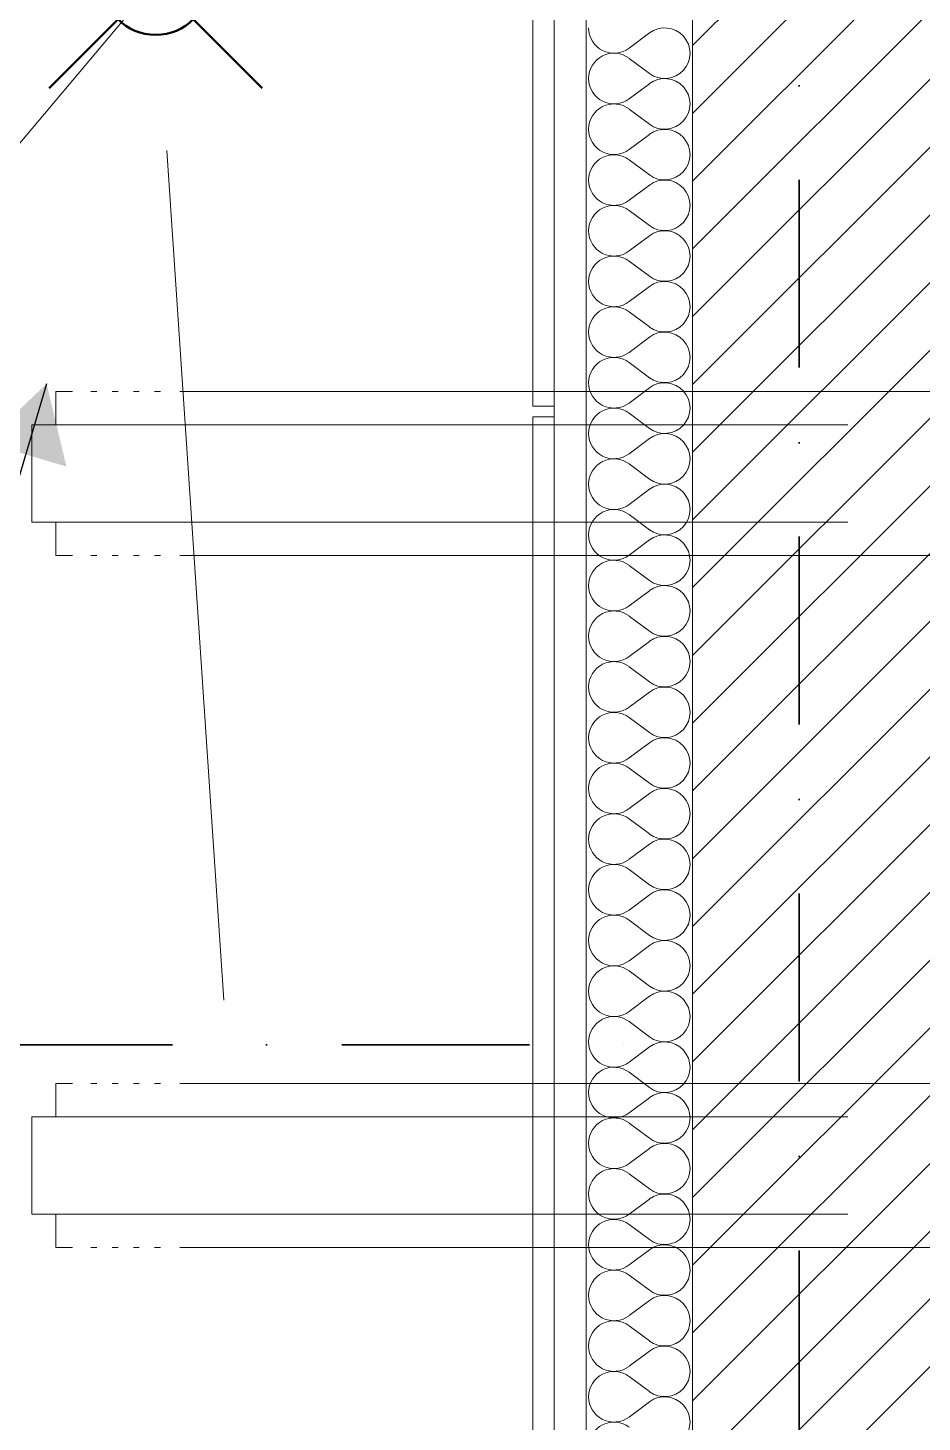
# Model space of a CAD drawing. Header units: millimetres. Extents: x 1322820 to 1391563, y 1051909 to 1098256.
# Drawn here: x 1346054 to 1346894, y 1081966 to 1083276 of the extents above; entities that cross this region are included whole.
import ezdxf
from ezdxf.enums import TextEntityAlignment as Align

# ---------------------------------------------------------------- set-up
doc = ezdxf.new("R2010")
doc.units = ezdxf.units.MM
doc.header["$MEASUREMENT"] = 0
for name, pattern in [('AStair_dashed', [1800, 800, -1000]), ('Dashed', [282.222223, 141.111112, -141.111112]), ('Dot & Dashed', [335.138881, 176.388884, -88.194442, 0, -70.555556])]:
    doc.linetypes.add(name, pattern=pattern)
doc.layers.get('0').update_dxf_attribs({"true_color": 0x787878})
for name, color, linetype, lineweight, true_color in [('arhitectura - adnotatii_Pen_No__1', 7, 'Continuous', 13, 0x787878), ('arhitectura - decoratii fatada_Pen_No__101', 7, 'Continuous', 13, 0x787878), ('arhitectura - desen 2D_Pen_No__2', 7, 'Continuous', 13, 0x787878), ('arhitectura - ghena_Pen_No__41', 7, 'Continuous', 50, 0x787878), ('instalatii - echipamente_Pen_No__2', 7, 'Continuous', 13, 0x787878), ('New_arhitectura - axe_Pen_No__201', 7, 'Continuous', 35, 0x787878), ('New_instalatii - echipamente_Pen_No__1', 7, 'Continuous', 13, 0x787878), ('New_rezistenta - pereti de rezistenta_Pen_No__1', 7, 'Continuous', 13, 0x787878), ('New_rezistenta - pereti de rezistenta_Pen_No__21', 7, 'Continuous', 20, 0x787878)]:
    doc.layers.add(name, color=color, linetype=linetype, lineweight=lineweight, true_color=true_color)
for name, color, linetype, true_color in [('arhitectura - decoratii fatada', 7, 'Continuous', 0x787878), ('arhitectura - ghena', 7, 'Continuous', 0x787878), ('instalatii - echipamente', 7, 'Continuous', 0x787878), ('New_arhitectura - axe', 7, 'Continuous', 0x787878), ('New_rezistenta - pereti de rezistenta', 7, 'Continuous', 0x787878)]:
    doc.layers.add(name, color=color, linetype=linetype, true_color=true_color)
doc.styles.add('GENERATED_STYLE_1', font='arialbd.ttf')
doc.dimstyles.new('GENERATED_STYLE__2', dxfattribs={"dimtxt": 0.18, "dimasz": 76, "dimexe": 0.18, "dimexo": 0.0625, "dimgap": 0.09, "dimtad": 0, "dimtih": 1, "dimtoh": 1, "dimdec": 4, "dimzin": 0, "dimdsep": 46, "dimcen": 0.09, "dimadec": 0, "dimazin": 0, "dimtfac": 1, "dimtdec": 4, "dimtmove": 0, "dimatfit": 3, "dimldrblk": 'ARROWHEAD_16', "dimfxl": 1, "dimtolj": 1, "dimtzin": 0, "dimarcsym": 0})

# ---------------------------------------------------------------- blocks, each defined once
blk = doc.blocks.new('*X59', base_point=(1356235.2, 1078942.6))
at = {"layer": 'New_rezistenta - pereti de rezistenta_Pen_No__1', "color": 7, "linetype": 'Continuous', "lineweight": 13}
for p, q in [((1346638, 1083271.1), (1346619, 1083256.9)), ((1346638, 1083233), (1346619, 1083247.3)), ((1346638, 1083223.5), (1346619, 1083209.2)), ((1346638, 1083185.4), (1346619, 1083199.7)), ((1346638, 1083175.9), (1346619, 1083161.6)), ((1346638, 1083137.8), (1346619, 1083152.1)), ((1346638, 1083128.3), (1346619, 1083114)), ((1346638, 1083090.2), (1346619, 1083104.5)), ((1346638, 1083080.7), (1346619, 1083066.4)), ((1346638, 1083042.6), (1346619, 1083056.9)), ((1346638, 1083033), (1346619, 1083018.8)), ((1346638, 1082995), (1346619, 1083009.2)), ((1346638, 1082985.4), (1346619, 1082971.1)), ((1346638, 1082947.3), (1346619, 1082961.6)), ((1346638, 1082937.8), (1346619, 1082923.5)), ((1346638, 1082899.7), (1346619, 1082914)), ((1346638, 1082890.2), (1346619, 1082875.9)), ((1346638, 1082852.1), (1346619, 1082866.4)), ((1346638, 1082842.6), (1346619, 1082828.3)), ((1346638, 1082804.5), (1346619, 1082818.8)), ((1346638, 1082795), (1346619, 1082780.7)), ((1346638, 1082756.9), (1346619, 1082771.1)), ((1346638, 1082747.3), (1346619, 1082733)), ((1346638, 1082709.2), (1346619, 1082723.5)), ((1346638, 1082699.7), (1346619, 1082685.4)), ((1346638, 1082661.6), (1346619, 1082675.9)), ((1346638, 1082652.1), (1346619, 1082637.8)), ((1346638, 1082614), (1346619, 1082628.3)), ((1346638, 1082604.5), (1346619, 1082590.2)), ((1346638, 1082566.4), (1346619, 1082580.7)), ((1346638, 1082556.9), (1346619, 1082542.6)), ((1346638, 1082518.8), (1346619, 1082533)), ((1346638, 1082509.2), (1346619, 1082495)), ((1346638, 1082471.1), (1346619, 1082485.4)), ((1346638, 1082461.6), (1346619, 1082447.3)), ((1346638, 1082423.5), (1346619, 1082437.8)), ((1346638, 1082414), (1346619, 1082399.7)), ((1346638, 1082375.9), (1346619, 1082390.2)), ((1346638, 1082366.4), (1346619, 1082352.1)), ((1346638, 1082328.3), (1346619, 1082342.6)), ((1346638, 1082318.8), (1346619, 1082304.5)), ((1346638, 1082280.7), (1346619, 1082295)), ((1346638, 1082271.1), (1346619, 1082256.9)), ((1346638, 1082233), (1346619, 1082247.3)), ((1346638, 1082223.5), (1346619, 1082209.2)), ((1346638, 1082185.4), (1346619, 1082199.7)), ((1346638, 1082175.9), (1346619, 1082161.6)), ((1346638, 1082137.8), (1346619, 1082152.1)), ((1346638, 1082128.3), (1346619, 1082114)), ((1346638, 1082090.2), (1346619, 1082104.5)), ((1346638, 1082080.7), (1346619, 1082066.4)), ((1346638, 1082042.6), (1346619, 1082056.9)), ((1346638, 1082033), (1346619, 1082018.8)), ((1346638, 1081995), (1346619, 1082009.2)), ((1346638, 1081985.4), (1346619, 1081971.1))]:
    blk.add_line(p, q, dxfattribs=at)
for centre, start, end in [((1346604.7, 1083275.9), 180, 306.8699), ((1346652.3, 1083252.1), 233.1301, 126.8699), ((1346604.7, 1083228.3), 53.1301, 180), ((1346604.7, 1083228.3), 180, 306.8699), ((1346652.3, 1083204.5), 233.1301, 126.8699), ((1346604.7, 1083180.7), 53.1301, 180), ((1346604.7, 1083180.7), 180, 306.8699), ((1346652.3, 1083156.9), 233.1301, 126.8699), ((1346604.7, 1083133), 53.1301, 180), ((1346604.7, 1083133), 180, 306.8699), ((1346652.3, 1083109.2), 233.1301, 126.8699), ((1346604.7, 1083085.4), 53.1301, 180), ((1346604.7, 1083085.4), 180, 306.8699), ((1346652.3, 1083061.6), 233.1301, 126.8699), ((1346604.7, 1083037.8), 53.1301, 180), ((1346604.7, 1083037.8), 180, 306.8699), ((1346652.3, 1083014), 233.1301, 126.8699), ((1346604.7, 1082990.2), 53.1301, 180), ((1346604.7, 1082990.2), 180, 306.8699), ((1346652.3, 1082966.4), 233.1301, 126.8699), ((1346604.7, 1082942.6), 53.1301, 180), ((1346604.7, 1082942.6), 180, 306.8699), ((1346652.3, 1082918.8), 233.1301, 126.8699), ((1346604.7, 1082895), 53.1301, 180), ((1346604.7, 1082895), 180, 306.8699), ((1346652.3, 1082871.1), 233.1301, 126.8699), ((1346604.7, 1082847.3), 53.1301, 180), ((1346604.7, 1082847.3), 180, 306.8699), ((1346652.3, 1082823.5), 233.1301, 126.8699), ((1346604.7, 1082799.7), 53.1301, 180), ((1346604.7, 1082799.7), 180, 306.8699), ((1346652.3, 1082775.9), 233.1301, 126.8699), ((1346604.7, 1082752.1), 53.1301, 180), ((1346604.7, 1082752.1), 180, 306.8699), ((1346652.3, 1082728.3), 233.1301, 126.8699), ((1346604.7, 1082704.5), 53.1301, 180), ((1346604.7, 1082704.5), 180, 306.8699), ((1346652.3, 1082680.7), 233.1301, 126.8699), ((1346604.7, 1082656.9), 53.1301, 180), ((1346604.7, 1082656.9), 180, 306.8699), ((1346652.3, 1082633), 233.1301, 126.8699), ((1346604.7, 1082609.2), 53.1301, 180), ((1346604.7, 1082609.2), 180, 306.8699), ((1346652.3, 1082585.4), 233.1301, 126.8699), ((1346604.7, 1082561.6), 53.1301, 180), ((1346604.7, 1082561.6), 180, 306.8699), ((1346652.3, 1082537.8), 233.1301, 126.8699), ((1346604.7, 1082514), 53.1301, 180), ((1346604.7, 1082514), 180, 306.8699), ((1346652.3, 1082490.2), 233.1301, 126.8699), ((1346604.7, 1082466.4), 53.1301, 180), ((1346604.7, 1082466.4), 180, 306.8699), ((1346652.3, 1082442.6), 233.1301, 126.8699), ((1346604.7, 1082418.8), 53.1301, 180), ((1346604.7, 1082418.8), 180, 306.8699), ((1346652.3, 1082395), 233.1301, 126.8699), ((1346604.7, 1082371.1), 53.1301, 180), ((1346604.7, 1082371.1), 180, 306.8699), ((1346652.3, 1082347.3), 233.1301, 126.8699), ((1346604.7, 1082323.5), 53.1301, 180), ((1346604.7, 1082323.5), 180, 306.8699), ((1346652.3, 1082299.7), 233.1301, 126.8699), ((1346604.7, 1082275.9), 53.1301, 180), ((1346604.7, 1082275.9), 180, 306.8699), ((1346652.3, 1082252.1), 233.1301, 126.8699), ((1346604.7, 1082228.3), 53.1301, 180), ((1346604.7, 1082228.3), 180, 306.8699), ((1346652.3, 1082204.5), 233.1301, 126.8699), ((1346604.7, 1082180.7), 53.1301, 180), ((1346604.7, 1082180.7), 180, 306.8699), ((1346652.3, 1082156.9), 233.1301, 126.8699), ((1346604.7, 1082133), 53.1301, 180), ((1346604.7, 1082133), 180, 306.8699), ((1346652.3, 1082109.2), 233.1301, 126.8699), ((1346604.7, 1082085.4), 53.1301, 180), ((1346604.7, 1082085.4), 180, 306.8699), ((1346652.3, 1082061.6), 233.1301, 126.8699), ((1346604.7, 1082037.8), 53.1301, 180), ((1346604.7, 1082037.8), 180, 306.8699), ((1346652.3, 1082014), 233.1301, 126.8699), ((1346604.7, 1081990.2), 53.1301, 180), ((1346604.7, 1081990.2), 180, 306.8699), ((1346652.3, 1081966.4), 233.1301, 126.8699), ((1346604.7, 1081942.6), 53.1301, 180)]:
    blk.add_arc(centre, 23.8, start, end, dxfattribs=at)
blk = doc.blocks.new('Wall_16_1', base_point=(1346928.5, 1090570.6))
at = {"layer": 'New_rezistenta - pereti de rezistenta', "linetype": 'Continuous', "lineweight": 0, "true_color": 0x000000}
h = blk.add_hatch(dxfattribs=at)
h.set_pattern_fill('BETON_ARMAT_0001', color=18, style=0, pattern_type=2)
h.set_pattern_definition([(45, (1356235.236, 1078942.57), (-31.8198, 31.8198), [])])
h.paths.add_polyline_path([(1346678.5, 1078980.6), (1346928.5, 1078980.6), (1346928.5, 1090570.6), (1346678.5, 1090570.6)])
at = {"layer": 'New_rezistenta - pereti de rezistenta_Pen_No__21', "color": 7, "linetype": 'Continuous', "lineweight": 20}
for p, q in [((1346578.5, 1090820.6), (1346578.5, 1078730.6)), ((1346678.5, 1090570.6), (1346678.5, 1078980.6))]:
    blk.add_line(p, q, dxfattribs=at)
at = {"layer": 'New_rezistenta - pereti de rezistenta_Pen_No__21', "color": 7, "linetype": 'Continuous', "lineweight": 20, "flags": 128}
blk.add_lwpolyline([(1346548.5, 1090950.6), (1346548.5, 1078630.6)], dxfattribs=at)
at = {"layer": 'New_rezistenta - pereti de rezistenta', "color": 7, "lineweight": 20}
blk.add_blockref('*X59', (1356235.2, 1078942.6), dxfattribs=at)
blk = doc.blocks.new('Wall_150_1', base_point=(1346528.5, 1084620.7))
at = {"layer": 'arhitectura - decoratii fatada_Pen_No__101', "color": 253, "linetype": 'Continuous', "lineweight": 13, "flags": 128}
for points in [[(1346528.5, 1084620.7), (1346528.5, 1082920.7)], [(1346548.5, 1082920.7), (1346548.5, 1084620.7)], [(1346528.5, 1082920.7), (1346548.5, 1082920.7)]]:
    blk.add_lwpolyline(points, dxfattribs=at)
blk = doc.blocks.new('Wall_151_1', base_point=(1346528.5, 1084620.7))
at = {"layer": 'arhitectura - decoratii fatada_Pen_No__101', "color": 253, "linetype": 'Continuous', "lineweight": 13, "flags": 128}
for points in [[(1346528.5, 1084620.7), (1346528.5, 1082920.7)], [(1346548.5, 1082920.7), (1346548.5, 1084620.7)], [(1346528.5, 1082920.7), (1346548.5, 1082920.7)]]:
    blk.add_lwpolyline(points, dxfattribs=at)
blk = doc.blocks.new('Wall_152_1', base_point=(1346528.5, 1084620.7))
at = {"layer": 'arhitectura - decoratii fatada_Pen_No__101', "color": 253, "linetype": 'Continuous', "lineweight": 13, "flags": 128}
for points in [[(1346528.5, 1084620.7), (1346528.5, 1082920.7)], [(1346548.5, 1082920.7), (1346548.5, 1084620.7)], [(1346528.5, 1082920.7), (1346548.5, 1082920.7)]]:
    blk.add_lwpolyline(points, dxfattribs=at)
blk = doc.blocks.new('Wall_153_1', base_point=(1346528.5, 1082910.7))
at = {"layer": 'arhitectura - decoratii fatada_Pen_No__101', "color": 253, "linetype": 'Continuous', "lineweight": 13, "flags": 128}
for points in [[(1346528.5, 1082910.7), (1346528.5, 1079450.6)], [(1346548.5, 1082910.7), (1346528.5, 1082910.7)], [(1346548.5, 1079450.6), (1346548.5, 1082910.7)]]:
    blk.add_lwpolyline(points, dxfattribs=at)
blk = doc.blocks.new('Wall_154_1', base_point=(1346528.5, 1082910.7))
at = {"layer": 'arhitectura - decoratii fatada_Pen_No__101', "color": 253, "linetype": 'Continuous', "lineweight": 13, "flags": 128}
for points in [[(1346528.5, 1082910.7), (1346528.5, 1079450.6)], [(1346548.5, 1082910.7), (1346528.5, 1082910.7)], [(1346548.5, 1079450.6), (1346548.5, 1082910.7)]]:
    blk.add_lwpolyline(points, dxfattribs=at)
blk = doc.blocks.new('Wall_155_1', base_point=(1346528.5, 1082910.7))
at = {"layer": 'arhitectura - decoratii fatada_Pen_No__101', "color": 253, "linetype": 'Continuous', "lineweight": 13, "flags": 128}
for points in [[(1346528.5, 1082910.7), (1346528.5, 1079450.6)], [(1346548.5, 1082910.7), (1346528.5, 1082910.7)], [(1346548.5, 1079450.6), (1346548.5, 1082910.7)]]:
    blk.add_lwpolyline(points, dxfattribs=at)
blk = doc.blocks.new('Floor Drain Symbol 23')
at = {"layer": 'arhitectura - ghena_Pen_No__41', "color": 7, "linetype": 'Continuous', "lineweight": 50}
for p, q in [((64.6, 135.4), (0, 200)), ((135.4, 135.4), (200, 200)), ((64.6, 64.6), (0, 0)), ((135.4, 64.6), (200, 0))]:
    blk.add_line(p, q, dxfattribs=at)
at = {"layer": 'arhitectura - ghena_Pen_No__41', "color": 7, "linetype": 'Continuous', "lineweight": 50, "flags": 128}
blk.add_lwpolyline([(150, 100, 1), (50, 100, 1)], format="xyb", close=True, dxfattribs=at)
blk = doc.blocks.new('Gas Water Heater 23')
at = {"layer": 'instalatii - echipamente_Pen_No__2', "color": 8, "linetype": 'Dashed', "lineweight": 13}
for p, q in [((223, 345), (223, 790)), ((377, 345), (377, 790))]:
    blk.add_line(p, q, dxfattribs=at)
at = {"layer": 'instalatii - echipamente_Pen_No__2', "color": 8, "linetype": 'Continuous', "lineweight": 13}
for p, q in [((600, 690), (0, 690)), ((0, 690), (0, 0)), ((600, 0), (600, 690)), ((0, 0), (600, 0))]:
    blk.add_line(p, q, dxfattribs=at)
blk.add_circle((300, 345), 77, dxfattribs=at)
blk = doc.blocks.new('ARROWHEAD_16')
at = {"linetype": 'Continuous', "lineweight": 0}
blk.add_hatch(color=0, dxfattribs=at).paths.add_polyline_path([(-0.9093, 0.525), (0, 0), (-0.9093, -0.525)])
at = {"color": 0, "linetype": 'Continuous', "lineweight": 0}
blk.add_line((0, 0), (-1, 0), dxfattribs=at)
blk = doc.blocks.new('Standard grid marker')
at = {"layer": 'New_arhitectura - axe_Pen_No__201', "linetype": 'Dot & Dashed', "lineweight": 35}
blk.add_line((1000, 0), (43350, 0), dxfattribs=at)
at = {"layer": 'New_arhitectura - axe_Pen_No__201', "lineweight": 35, "style": 'GENERATED_STYLE_1'}
for tag, p in [('AC_MarkerText_1_0', (-106.1, 7.1)), ('AC_MarkerText_1_1', (44456, 7.1))]:
    blk.add_attdef(tag, text='', height=125, rotation=270, dxfattribs=at).set_placement(p, align=Align.MIDDLE_CENTER)
blk = doc.blocks.new('Standard grid marker_8')
at = {"layer": 'New_arhitectura - axe_Pen_No__201', "linetype": 'Dot & Dashed', "lineweight": 35}
blk.add_line((1000, 0), (0, 0), dxfattribs=at)
at = {"layer": 'New_arhitectura - axe_Pen_No__201', "lineweight": 35, "style": 'GENERATED_STYLE_1'}
blk.add_attdef('AC_MarkerText_1', text='', height=125, rotation=180, dxfattribs=at).set_placement((23752.9, 6.1), align=Align.MIDDLE_CENTER)
blk = doc.blocks.new('terasa')
at = {"layer": 'arhitectura - desen 2D_Pen_No__2', "linetype": 'AStair_dashed', "lineweight": 13}
for p, q in [((1346174.302, 1083319.3), (1340353.962, 1076420.6)), ((1346478.502, 1078770.6), (1346174.302, 1083319.3))]:
    blk.add_line(p, q, dxfattribs=at)
at = {"layer": 'New_instalatii - echipamente_Pen_No__1', "linetype": 'Continuous', "lineweight": 13}
for p, q in [((1346096.131, 1082934.357), (1346080.619, 1082934.357)), ((1346080.619, 1082903.101), (1346080.619, 1082934.357)), ((1346118.932, 1082934.357), (1346113.356, 1082934.357)), ((1346138.932, 1082934.357), (1346133.356, 1082934.357)), ((1346158.932, 1082934.357), (1346153.356, 1082934.357)), ((1346178.932, 1082934.357), (1346173.356, 1082934.357)), ((1347123.564, 1082934.357), (1346196.896, 1082934.357)), ((1346824.302, 1082903.101), (1346057.903, 1082903.101)), ((1346057.903, 1082811.614), (1346057.903, 1082903.101)), ((1346824.302, 1082811.614), (1346057.903, 1082811.614)), ((1346080.619, 1082780.357), (1346080.619, 1082811.614)), ((1346096.131, 1082780.357), (1346080.619, 1082780.357)), ((1346118.932, 1082780.357), (1346113.356, 1082780.357)), ((1346138.932, 1082780.357), (1346133.356, 1082780.357)), ((1346158.932, 1082780.357), (1346153.356, 1082780.357)), ((1346178.932, 1082780.357), (1346173.356, 1082780.357)), ((1347123.564, 1082780.357), (1346196.896, 1082780.357)), ((1346096.131, 1082284.357), (1346080.619, 1082284.357)), ((1346080.619, 1082253.101), (1346080.619, 1082284.357)), ((1346118.932, 1082284.357), (1346113.356, 1082284.357)), ((1346138.932, 1082284.357), (1346133.356, 1082284.357)), ((1346158.932, 1082284.357), (1346153.356, 1082284.357)), ((1346178.932, 1082284.357), (1346173.356, 1082284.357)), ((1347123.564, 1082284.357), (1346196.896, 1082284.357)), ((1346824.302, 1082253.101), (1346057.903, 1082253.101)), ((1346057.903, 1082161.614), (1346057.903, 1082253.101)), ((1346824.302, 1082161.614), (1346057.903, 1082161.614)), ((1346080.619, 1082130.357), (1346080.619, 1082161.614)), ((1346096.131, 1082130.357), (1346080.619, 1082130.357)), ((1346118.932, 1082130.357), (1346113.356, 1082130.357)), ((1346138.932, 1082130.357), (1346133.356, 1082130.357)), ((1346158.932, 1082130.357), (1346153.356, 1082130.357)), ((1346178.932, 1082130.357), (1346173.356, 1082130.357)), ((1347123.564, 1082130.357), (1346196.896, 1082130.357))]:
    blk.add_line(p, q, dxfattribs=at)
at = {"layer": 'arhitectura - decoratii fatada', "lineweight": 20}
for name, p in [('Wall_150_1', (1346528.502, 1084620.65)), ('Wall_151_1', (1346528.502, 1084620.65)), ('Wall_152_1', (1346528.502, 1084620.65)), ('Wall_153_1', (1346528.502, 1082910.65)), ('Wall_154_1', (1346528.502, 1082910.65)), ('Wall_155_1', (1346528.502, 1082910.65))]:
    blk.add_blockref(name, p, dxfattribs=at)
at = {"layer": 'arhitectura - ghena', "linetype": 'Continuous', "lineweight": 13, "zscale": 1000}
blk.add_blockref('Floor Drain Symbol 23', (1346074.302, 1083219.3), dxfattribs=at)
at = {"layer": 'instalatii - echipamente', "linetype": 'Continuous', "lineweight": 20, "zscale": 1000, "rotation": 90}
for p in [(1347614.302, 1082557.357), (1347614.302, 1081907.357)]:
    blk.add_blockref('Gas Water Heater 23', p, dxfattribs=at)
at = {"layer": 'New_arhitectura - axe', "linetype": 'Continuous', "lineweight": 13, "zscale": 1000}
for name, p, rotation in [('Standard grid marker', (1346778.502, 1052120.65), 90), ('Standard grid marker_8', (1346678.502, 1082320.6), 180)]:
    blk.add_blockref(name, p, dxfattribs=dict(at, rotation=rotation))
at = {"layer": 'New_rezistenta - pereti de rezistenta', "lineweight": 20}
blk.add_blockref('Wall_16_1', (1346928.502, 1090570.6), dxfattribs=at)
at = {"layer": 'arhitectura - adnotatii_Pen_No__1', "linetype": 'Continuous', "lineweight": 13, "annotation_type": 0, "has_hookline": 1, "hookline_direction": 1, "text_width": 294.611, "horizontal_direction": (0.261663, 0.965159, 0)}
blk.add_leader([(1346071.877, 1082941.502), (1345891.415, 1082332.752)], dimstyle='GENERATED_STYLE__2', dxfattribs=at)

msp = doc.modelspace()

# ---------------------------------------------------------------- block references
msp.add_blockref('terasa', (0, 0))

doc.saveas('drawing.dxf')
